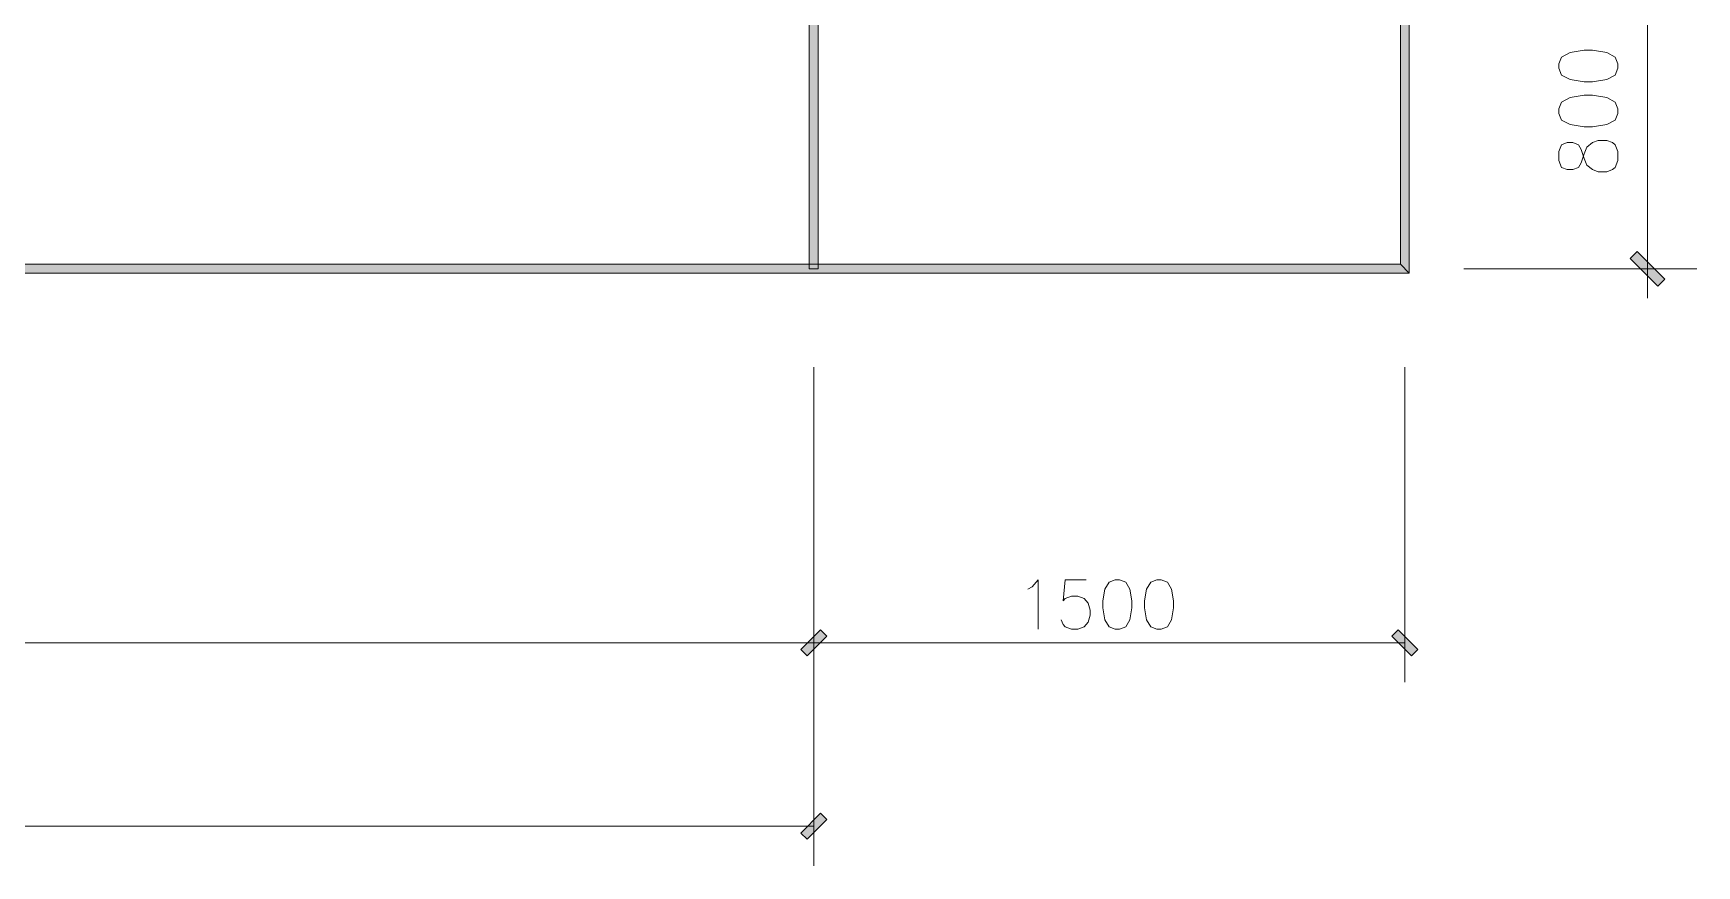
# Model space of a CAD drawing. Header units: millimetres. Extents: x 0 to 586, y 0 to 414.
# Drawn here: x 232.1 to 315.3, y 240.8 to 282.5 of the extents above; entities that cross this region are included whole.
import ezdxf

# ---------------------------------------------------------------- set-up
doc = ezdxf.new("R2010")
doc.units = ezdxf.units.MM

msp = doc.modelspace()

# ---------------------------------------------------------------- hatches: boundary and pattern name
h = msp.add_hatch(color=0)
h.dxf.hatch_style = 2
h.paths.add_polyline_path([(271.360194, 270.686389), (270.915694, 270.686389), (270.915694, 388.997472), (271.360194, 388.997472)])
h = msp.add_hatch(color=0)
h.dxf.hatch_style = 2
h.paths.add_polyline_path([(300.492583, 388.902222), (300.937083, 388.902222), (300.937083, 270.467667), (300.492583, 270.908639)])
h = msp.add_hatch(color=0)
h.dxf.hatch_style = 2
h.paths.add_polyline_path([(311.993139, 271.204972), (312.338861, 271.550694), (313.72175, 270.171333), (313.3725, 269.822083)])
h = msp.add_hatch(color=0)
h.dxf.hatch_style = 2
h.paths.add_polyline_path([(300.492583, 270.908639), (300.937083, 270.467667), (63.588194, 270.467667), (64.032694, 270.908639)])
h = msp.add_hatch(color=0)
h.dxf.hatch_style = 2
h.paths.add_polyline_path([(270.802806, 251.322417), (270.488833, 251.636389), (271.473083, 252.620639), (271.787056, 252.306667)])
h = msp.add_hatch(color=0)
h.dxf.hatch_style = 2
h.paths.add_polyline_path([(270.802806, 251.322417), (270.488833, 251.636389), (271.473083, 252.620639), (271.787056, 252.306667)])
h = msp.add_hatch(color=0)
h.dxf.hatch_style = 2
h.paths.add_polyline_path([(270.802806, 251.322417), (270.488833, 251.636389), (271.473083, 252.620639), (271.787056, 252.306667)])
h = msp.add_hatch(color=0)
h.dxf.hatch_style = 2
h.paths.add_polyline_path([(270.802806, 251.322417), (270.488833, 251.636389), (271.473083, 252.620639), (271.787056, 252.306667)])
h = msp.add_hatch(color=0)
h.dxf.hatch_style = 2
h.paths.add_polyline_path([(301.363944, 251.636389), (301.049972, 251.322417), (300.065722, 252.306667), (300.379694, 252.620639)])
h = msp.add_hatch(color=0)
h.dxf.hatch_style = 2
h.paths.add_polyline_path([(301.363944, 251.636389), (301.049972, 251.322417), (300.065722, 252.306667), (300.379694, 252.620639)])
h = msp.add_hatch(color=0)
h.dxf.hatch_style = 2
h.paths.add_polyline_path([(301.363944, 251.636389), (301.049972, 251.322417), (300.065722, 252.306667), (300.379694, 252.620639)])
h = msp.add_hatch(color=0)
h.dxf.hatch_style = 2
h.paths.add_polyline_path([(270.802806, 242.146667), (270.488833, 242.460639), (271.473083, 243.448417), (271.787056, 243.134444)])

# ---------------------------------------------------------------- linework, layer by layer
at = {"color": 0, "lineweight": 0}
for points in [[(271.360194, 270.686389), (270.915694, 270.686389), (270.915694, 388.997472), (271.360194, 388.997472)], [(300.492583, 388.902222), (300.937083, 388.902222), (300.937083, 270.467667), (300.492583, 270.908639)], [(308.4195, 280.715861), (308.560611, 280.377194), (308.983944, 280.151417), (309.685972, 280.038528), (310.109306, 280.038528), (310.814861, 280.151417), (311.238194, 280.377194), (311.375778, 280.715861), (311.375778, 280.941639), (311.238194, 281.280306), (310.814861, 281.506083), (310.109306, 281.618972), (309.685972, 281.618972), (308.983944, 281.506083), (308.560611, 281.280306), (308.4195, 280.941639)], [(308.4195, 278.461611), (308.560611, 278.122944), (308.983944, 277.900694), (309.685972, 277.787806), (310.109306, 277.787806), (310.814861, 277.900694), (311.238194, 278.122944), (311.375778, 278.461611), (311.375778, 278.687389), (311.238194, 279.026056), (310.814861, 279.251833), (310.109306, 279.364722), (309.685972, 279.364722), (308.983944, 279.251833), (308.560611, 279.026056), (308.4195, 278.687389)], [(308.4195, 276.098), (308.560611, 275.759333), (308.842833, 275.646444), (309.125056, 275.646444), (309.407278, 275.759333), (309.544861, 275.985111), (309.685972, 276.433139), (309.827083, 276.771806), (310.109306, 276.997583), (310.391528, 277.110472), (310.814861, 277.110472), (311.097083, 276.997583), (311.238194, 276.884694), (311.375778, 276.546028), (311.375778, 276.098), (311.238194, 275.759333), (311.097083, 275.646444), (310.814861, 275.533556), (310.391528, 275.533556), (310.109306, 275.646444), (309.827083, 275.872222), (309.685972, 276.210889), (309.544861, 276.658917), (309.407278, 276.884694), (309.125056, 276.997583), (308.842833, 276.997583), (308.560611, 276.884694), (308.4195, 276.546028)], [(311.993139, 271.204972), (312.338861, 271.550694), (313.72175, 270.171333), (313.3725, 269.822083)], [(300.492583, 270.908639), (300.937083, 270.467667), (63.588194, 270.467667), (64.032694, 270.908639)], [(286.22625, 255.125361), (285.915806, 255.008944), (285.707667, 254.656167), (285.601833, 254.070556), (285.601833, 253.717778), (285.707667, 253.132167), (285.915806, 252.779389), (286.22625, 252.662972), (286.437917, 252.662972), (286.748361, 252.779389), (286.9565, 253.132167), (287.062333, 253.717778), (287.062333, 254.070556), (286.9565, 254.656167), (286.748361, 255.008944), (286.437917, 255.125361)], [(288.311167, 255.125361), (288.000722, 255.008944), (287.792583, 254.656167), (287.68675, 254.070556), (287.68675, 253.717778), (287.792583, 253.132167), (288.000722, 252.779389), (288.311167, 252.662972), (288.519306, 252.662972), (288.833278, 252.779389), (289.041417, 253.132167), (289.14725, 253.717778), (289.14725, 254.070556), (289.041417, 254.656167), (288.833278, 255.008944), (288.519306, 255.125361)], [(270.802806, 251.322417), (270.488833, 251.636389), (271.473083, 252.620639), (271.787056, 252.306667)], [(270.802806, 251.322417), (270.488833, 251.636389), (271.473083, 252.620639), (271.787056, 252.306667)], [(270.802806, 251.322417), (270.488833, 251.636389), (271.473083, 252.620639), (271.787056, 252.306667)], [(270.802806, 251.322417), (270.488833, 251.636389), (271.473083, 252.620639), (271.787056, 252.306667)], [(301.363944, 251.636389), (301.049972, 251.322417), (300.065722, 252.306667), (300.379694, 252.620639)], [(301.363944, 251.636389), (301.049972, 251.322417), (300.065722, 252.306667), (300.379694, 252.620639)], [(301.363944, 251.636389), (301.049972, 251.322417), (300.065722, 252.306667), (300.379694, 252.620639)], [(270.802806, 242.146667), (270.488833, 242.460639), (271.473083, 243.448417), (271.787056, 243.134444)]]:
    msp.add_lwpolyline(points, close=True, dxfattribs=at)
for points in [[(312.857444, 286.452028), (312.857444, 270.696972)], [(312.857444, 272.168056), (312.857444, 269.20825)], [(303.671111, 270.686389), (315.319833, 270.686389)], [(271.137944, 265.758083), (271.137944, 249.9995)], [(271.137944, 265.758083), (271.137944, 240.82375)], [(271.137944, 265.758083), (271.137944, 249.9995)], [(271.137944, 265.758083), (271.137944, 250.468694)], [(300.714833, 265.758083), (300.714833, 249.9995)], [(300.714833, 265.758083), (300.714833, 250.468694)], [(281.851806, 254.656167), (282.059944, 254.776111), (282.370389, 255.125361), (282.370389, 252.662972)], [(284.769278, 255.125361), (283.725056, 255.125361), (283.62275, 254.070556), (283.725056, 254.186972), (284.039028, 254.306917), (284.353, 254.306917), (284.663444, 254.186972), (284.871583, 253.954139), (284.977417, 253.601361), (284.977417, 253.365), (284.871583, 253.01575), (284.663444, 252.779389), (284.353, 252.662972), (284.039028, 252.662972), (283.725056, 252.779389), (283.62275, 252.895806), (283.516917, 253.132167)], [(182.40375, 251.971528), (271.137944, 251.971528)], [(300.714833, 251.971528), (271.137944, 251.971528)], [(93.673083, 242.795778), (271.137944, 242.795778)]]:
    msp.add_lwpolyline(points, dxfattribs=at)

doc.saveas('drawing.dxf')
